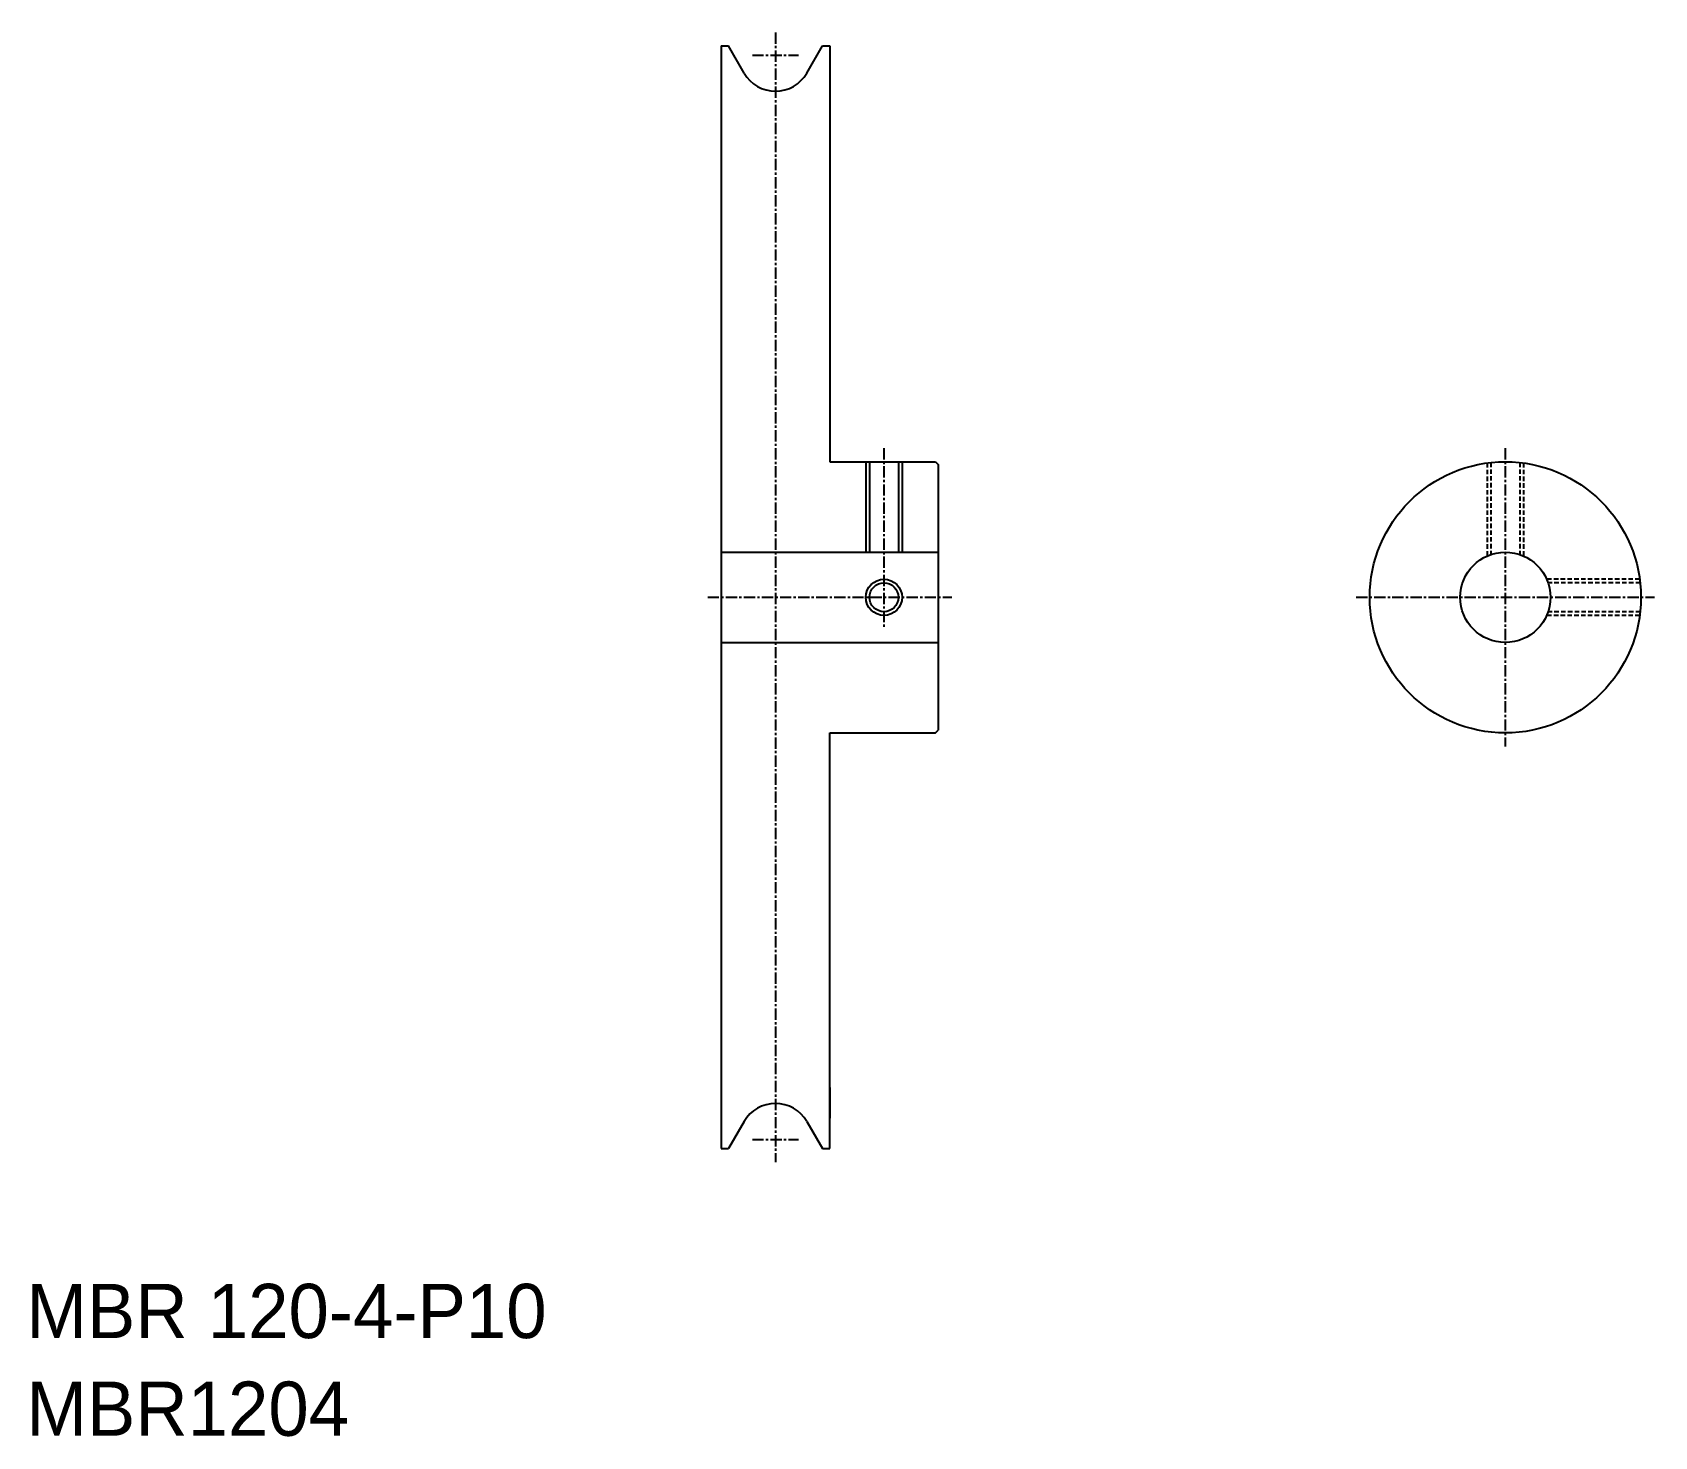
# Model space of a CAD drawing. Extents: x -285 to -106, y -61 to 94.
import ezdxf

# ---------------------------------------------------------------- set-up
doc = ezdxf.new("R2010")
doc.units = 0
doc.linetypes.add('CENTER', pattern=[2, 1.25, -0.25, 0.25, -0.25])
doc.linetypes.add('DASHED', pattern=[0.75, 0.5, -0.25])
doc.layers.get('0').update_dxf_attribs({"linetype": 'CONTINUOUS'})
doc.layers.add('CENTER', color=1, linetype='CENTER')

msp = doc.modelspace()

# ---------------------------------------------------------------- linework, layer by layer
at = {"color": 7, "linetype": 'CONTINUOUS'}
for p, q in [((-209.15, 92.96), (-208.35, 92.96)), ((-209.15, 92.96), (-209.15, -29.04)), ((-206.62, 89.96), (-208.35, 92.96)), ((-199.69, 89.96), (-197.96, 92.96)), ((-197.96, 92.96), (-197.15, 92.96)), ((-197.15, 92.96), (-197.15, 46.96)), ((-197.15, 89.59), (-197.15, 89.59)), ((-197.15, 86.21), (-197.15, 86.21)), ((-197.15, 46.96), (-185.45, 46.96)), ((-192.75, 46.96), (-192.75, 36.96)), ((-189.55, 46.96), (-189.55, 36.96)), ((-185.45, 46.96), (-185.15, 46.66)), ((-185.15, 46.66), (-185.15, 17.26)), ((-209.15, 36.96), (-185.15, 36.96)), ((-209.15, 26.96), (-185.15, 26.96)), ((-197.15, 16.96), (-185.45, 16.96)), ((-197.15, -29.04), (-197.15, 16.96)), ((-185.45, 16.96), (-185.15, 17.26)), ((-197.15, -22.29), (-197.15, -22.29)), ((-197.15, -22.29), (-197.15, -25.66)), ((-206.62, -26.04), (-208.35, -29.04)), ((-199.69, -26.04), (-197.96, -29.04)), ((-209.15, -29.04), (-208.35, -29.04)), ((-197.96, -29.04), (-197.15, -29.04))]:
    msp.add_line(p, q, dxfattribs=at)
at = {"color": 3, "linetype": 'CONTINUOUS'}
for p, q in [((-193.15, 46.96), (-193.15, 36.96)), ((-189.15, 46.96), (-189.15, 36.96))]:
    msp.add_line(p, q, dxfattribs=at)
at = {"color": 3, "linetype": 'DASHED'}
for p, q in [((-124.43, 46.83), (-124.43, 36.54)), ((-124.03, 46.87), (-124.03, 36.7)), ((-120.83, 46.87), (-120.83, 36.7)), ((-120.43, 46.83), (-120.43, 36.54)), ((-107.56, 33.96), (-117.84, 33.96)), ((-107.51, 33.56), (-117.69, 33.56)), ((-107.56, 29.96), (-117.84, 29.96)), ((-107.51, 30.36), (-117.69, 30.36))]:
    msp.add_line(p, q, dxfattribs=at)
at = {"color": 7, "linetype": 'CONTINUOUS'}
for centre, radius in [((-122.43, 31.96), 15), ((-122.43, 31.96), 5), ((-191.15, 31.96), 1.6)]:
    msp.add_circle(centre, radius, dxfattribs=at)
at = {"color": 3, "linetype": 'CONTINUOUS'}
msp.add_circle((-191.15, 31.96), 2, dxfattribs=at)
at = {"color": 7, "linetype": 'CONTINUOUS'}
for centre, start, end in [((-203.15, 91.96), 210, 330), ((-203.15, -28.04), 30, 150)]:
    msp.add_arc(centre, 4, start, end, dxfattribs=at)
at = {"layer": 'CENTER', "color": 1, "linetype": 'CENTER'}
for p, q in [((-203.15, 94.46), (-203.15, -30.54)), ((-205.71, 91.96), (-200.59, 91.96)), ((-191.15, 48.46), (-191.15, 28.46)), ((-122.43, 48.46), (-122.43, 15.46)), ((-210.65, 31.96), (-183.65, 31.96)), ((-210.65, 31.96), (-183.65, 31.96)), ((-138.93, 31.96), (-105.93, 31.96)), ((-205.71, -28.04), (-200.59, -28.04))]:
    msp.add_line(p, q, dxfattribs=at)

# ---------------------------------------------------------------- texts
at = {"color": 7, "linetype": 'CONTINUOUS'}
for s, p in [('MBR 120-4-P10', (-285.99, -50)), ('MBR1204', (-285.99, -60.81))]:
    msp.add_text(s, height=6, dxfattribs=at).set_placement(p)

doc.saveas('drawing.dxf')
